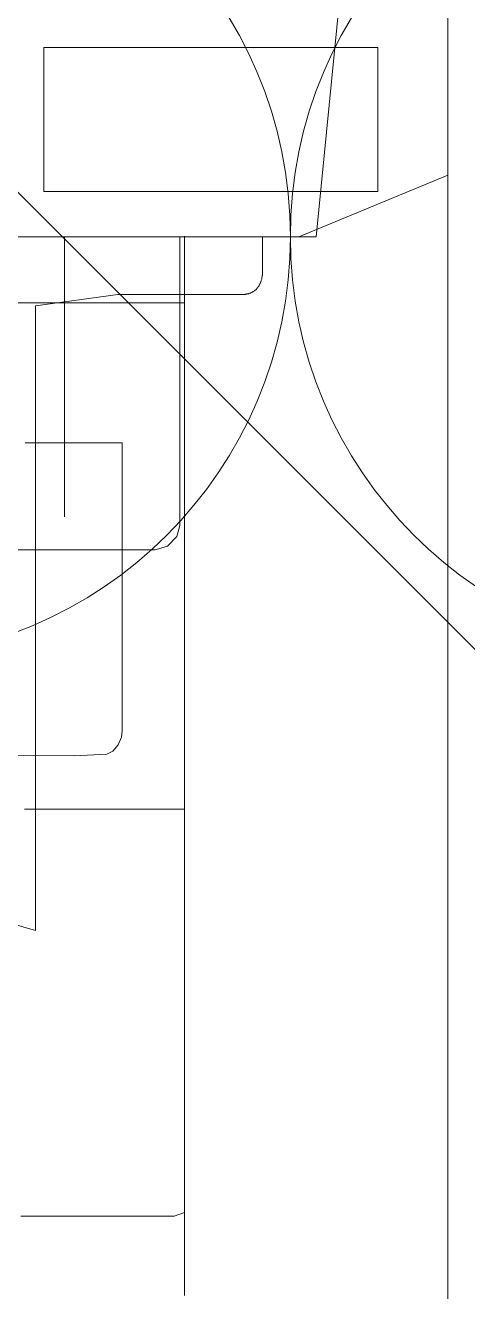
# Model space of a CAD drawing. Units: millimetres at full size, sheet at 1:100. Extents: x 3352 to 127672, y -40372 to 101181.
# Drawn here: x 68028 to 68225, y -4526 to -3964 of the extents above; entities that cross this region are included whole.
import ezdxf

# ---------------------------------------------------------------- set-up
doc = ezdxf.new("R2010")
doc.units = ezdxf.units.MM
doc.header["$LTSCALE"] = 100
doc.layers.add('0-0', color=134, linetype='Continuous', lineweight=18)

msp = doc.modelspace()

# ---------------------------------------------------------------- linework, layer by layer
at = {"layer": '0-0', "color": 140}
msp.add_line((65773.8, -1787), (69719.8, -5733), dxfattribs=at)
at = {"layer": '0-0', "color": 8}
msp.add_line((68216, -3337.9), (68216, -4637.9), dxfattribs=at)
at = {"layer": '0-0', "color": 27}
for p, q in [((68045.6, -4182.3), (68045.6, -4057.9)), ((67743.3, -4087.2), (68098.8, -4087.2))]:
    msp.add_line(p, q, dxfattribs=at)
for points in [[(67496, -3444.7), (67496, -3875.3), (67530.7, -4057.9), (67575.5, -4057.9), (67620.3, -4057.9), (67665, -4057.9), (67709.8, -4057.9), (68112.8, -4057.9), (68157.5, -4057.9), (68216, -3465.4)], [(68096.9, -4057.9), (68096.9, -4058.5), (68096.9, -4059.1), (68096.9, -4059.8), (68096.9, -4060.4), (68096.9, -4061), (68096.9, -4061.6), (68096.9, -4062.2), (68096.9, -4062.8), (68096.9, -4063.4), (68096.9, -4064), (68096.9, -4064.6), (68096.9, -4065.2), (68096.9, -4065.8), (68096.9, -4066.4), (68096.9, -4067), (68096.9, -4067.6), (68096.9, -4068.2), (68096.9, -4068.8), (68096.9, -4069.4), (68096.9, -4070), (68096.9, -4070.6), (68096.9, -4071.2), (68096.9, -4071.8), (68096.9, -4072.4), (68096.9, -4073.1), (68096.9, -4073.7), (68096.9, -4074.3), (68096.9, -4074.9), (68096.9, -4075.5), (68096.9, -4076.1), (68096.9, -4076.7), (68096.9, -4077.3), (68096.9, -4077.9), (68096.9, -4078.5), (68096.9, -4079.1), (68096.9, -4079.7), (68096.9, -4080.3), (68096.9, -4080.9), (68096.9, -4081.5)], [(68096.9, -4081.5), (68096.9, -4082.1), (68096.9, -4082.7), (68096.9, -4083.3), (68096.9, -4083.9), (68096.9, -4084.5), (68096.9, -4085.1), (68096.9, -4085.7), (68096.9, -4086.3), (68096.9, -4087), (68096.9, -4087.6), (68096.9, -4088.2), (68096.9, -4088.8), (68096.9, -4089.4), (68096.9, -4090), (68096.9, -4090.6), (68096.9, -4091.2), (68096.9, -4091.8), (68096.9, -4092.4), (68096.9, -4093), (68096.9, -4093.6), (68096.9, -4094.2), (68096.9, -4094.8), (68096.9, -4095.4), (68096.9, -4096), (68096.9, -4096.6), (68096.9, -4097.2), (68096.9, -4097.8), (68096.9, -4098.4), (68096.9, -4099), (68096.9, -4099.6), (68096.9, -4100.2), (68096.9, -4100.9), (68096.9, -4101.5), (68096.9, -4102.1), (68096.9, -4102.7), (68096.9, -4103.3), (68096.9, -4103.9), (68096.9, -4104.5), (68096.9, -4105.1)], [(68096.9, -4105.1), (68096.9, -4105.7), (68096.9, -4106.3), (68096.9, -4106.9), (68096.9, -4107.5), (68096.9, -4108.1), (68096.9, -4108.7), (68096.9, -4109.3), (68096.9, -4109.9), (68096.9, -4110.5), (68096.9, -4111.1), (68096.9, -4111.7), (68096.9, -4112.3), (68096.9, -4112.9), (68096.9, -4113.5), (68096.9, -4114.1), (68096.9, -4114.8), (68096.9, -4115.4), (68096.9, -4116), (68096.9, -4116.6), (68096.9, -4117.2), (68096.9, -4117.8), (68096.9, -4118.4), (68096.9, -4119), (68096.9, -4119.6), (68096.9, -4120.2), (68096.9, -4120.8), (68096.9, -4121.4), (68096.9, -4122), (68096.9, -4122.6), (68096.9, -4123.2), (68096.9, -4123.8), (68096.9, -4124.4), (68096.9, -4125), (68096.9, -4125.6), (68096.9, -4126.2), (68096.9, -4126.8), (68096.9, -4127.4), (68096.9, -4128.1), (68096.9, -4128.7)], [(68096.9, -4128.7), (68096.9, -4129.3), (68096.9, -4129.9), (68096.9, -4130.5), (68096.9, -4131.1), (68096.9, -4131.7), (68096.9, -4132.3), (68096.9, -4132.9), (68096.9, -4133.5), (68096.9, -4134.1), (68096.9, -4134.7), (68096.9, -4135.3), (68096.9, -4135.9), (68096.9, -4136.5), (68096.9, -4137.1), (68096.9, -4137.7), (68096.9, -4138.3), (68096.9, -4138.9), (68096.9, -4139.5), (68096.9, -4140.1), (68096.9, -4140.7), (68096.9, -4141.3), (68096.9, -4142), (68096.9, -4142.6), (68096.9, -4143.2), (68096.9, -4143.8), (68096.9, -4144.4), (68096.9, -4145), (68096.9, -4145.6), (68096.9, -4146.2), (68096.9, -4146.8), (68096.9, -4147.4), (68096.9, -4148), (68096.9, -4148.6), (68096.9, -4149.2), (68096.9, -4149.8), (68096.9, -4150.4), (68096.9, -4151), (68096.9, -4151.6), (68096.9, -4152.2)], [(68028.2, -4149.4), (68029.2, -4149.4), (68030.2, -4149.4), (68031.2, -4149.4), (68032.2, -4149.4), (68033.2, -4149.4), (68034.2, -4149.4), (68035.2, -4149.4), (68036.2, -4149.4), (68037.2, -4149.4), (68038.2, -4149.4), (68039.2, -4149.4), (68040.2, -4149.4), (68041.2, -4149.4), (68042.2, -4149.4), (68043.2, -4149.4), (68044.2, -4149.4), (68045.2, -4149.4), (68046.2, -4149.4), (68047.2, -4149.4), (68048.2, -4149.4), (68049.2, -4149.4), (68050.2, -4149.4), (68051.2, -4149.4), (68052.2, -4149.4), (68053.2, -4149.4), (68054.2, -4149.4), (68055.2, -4149.4), (68056.2, -4149.4), (68057.3, -4149.4)], [(68057.3, -4149.4), (68058.3, -4149.4), (68059.3, -4149.4), (68060.3, -4149.4), (68061.3, -4149.4), (68062.3, -4149.4), (68063.3, -4149.4), (68064.3, -4149.4), (68065.3, -4149.4), (68066.3, -4149.4), (68067.3, -4149.4), (68068.3, -4149.4), (68069.3, -4149.4), (68070.3, -4149.4), (68071.3, -4149.4)], [(68071.3, -4149.4), (68071.3, -4150.4), (68071.3, -4151.4), (68071.3, -4152.4), (68071.3, -4153.4), (68071.3, -4154.4), (68071.3, -4155.4), (68071.3, -4156.4), (68071.3, -4157.4), (68071.3, -4158.4), (68071.3, -4159.4), (68071.3, -4160.4), (68071.3, -4161.4), (68071.3, -4162.4), (68071.3, -4163.4), (68071.3, -4164.4), (68071.3, -4165.4), (68071.3, -4166.4), (68071.3, -4167.4), (68071.3, -4168.4), (68071.3, -4169.4), (68071.3, -4170.4), (68071.3, -4171.4), (68071.3, -4172.4), (68071.3, -4173.4), (68071.3, -4174.4), (68071.3, -4175.4), (68071.3, -4176.4), (68071.3, -4177.4), (68071.3, -4178.4), (68071.3, -4179.4), (68071.3, -4180.4), (68071.3, -4181.4), (68071.3, -4182.4), (68071.3, -4183.4), (68071.3, -4184.4), (68071.3, -4185.4), (68071.3, -4186.4), (68071.3, -4187.4), (68071.3, -4188.4)], [(68096.9, -4152.2), (68096.9, -4152.8), (68096.9, -4153.4), (68096.9, -4154), (68096.9, -4154.6), (68096.9, -4155.2), (68096.9, -4155.9), (68096.9, -4156.5), (68096.9, -4157.1), (68096.9, -4157.7), (68096.9, -4158.3), (68096.9, -4158.9), (68096.9, -4159.5), (68096.9, -4160.1), (68096.9, -4160.7), (68096.9, -4161.3), (68096.9, -4161.9), (68096.9, -4162.5), (68096.9, -4163.1), (68096.9, -4163.7), (68096.9, -4164.3), (68096.9, -4164.9), (68096.9, -4165.5), (68096.9, -4166.1), (68096.9, -4166.7), (68096.9, -4167.3), (68096.9, -4167.9), (68096.9, -4168.5), (68096.9, -4169.1), (68096.9, -4169.8), (68096.9, -4170.4), (68096.9, -4171), (68096.9, -4171.6), (68096.9, -4172.2), (68096.9, -4172.8), (68096.9, -4173.4), (68096.9, -4174), (68096.9, -4174.6), (68096.9, -4175.2), (68096.9, -4175.8)], [(68096.9, -4175.8), (68096.9, -4176.4), (68096.9, -4177), (68096.9, -4177.6), (68096.9, -4178.2), (68096.9, -4178.8), (68096.9, -4179.4), (68096.9, -4180), (68096.9, -4180.6), (68096.9, -4181.2), (68096.9, -4181.8), (68096.9, -4182.4), (68096.9, -4183.1), (68096.9, -4183.7), (68096.9, -4184.3), (68096.9, -4184.9), (68096.9, -4185.5), (68096.9, -4186.1), (68095.6, -4191), (68091.4, -4195.3), (68086, -4196.9), (67762.1, -4196.9)], [(68071.3, -4188.4), (68071.3, -4189.4), (68071.3, -4190.4), (68071.3, -4191.4), (68071.3, -4192.4), (68071.3, -4193.4), (68071.3, -4194.4), (68071.3, -4195.4), (68071.3, -4196.4), (68071.3, -4197.4), (68071.3, -4198.4), (68071.3, -4199.4), (68071.3, -4200.4), (68071.3, -4201.4), (68071.3, -4202.4), (68071.3, -4203.4), (68071.3, -4204.4), (68071.3, -4205.4), (68071.3, -4206.3), (68071.3, -4207.3), (68071.3, -4208.3), (68071.3, -4209.3), (68071.3, -4210.3), (68071.3, -4211.3), (68071.3, -4212.3), (68071.3, -4213.3), (68071.3, -4214.3), (68071.3, -4215.3), (68071.3, -4216.3), (68071.3, -4217.3), (68071.3, -4218.3), (68071.3, -4219.3), (68071.3, -4220.3), (68071.3, -4221.3), (68071.3, -4222.3), (68071.3, -4223.3), (68071.3, -4224.3), (68071.3, -4225.3), (68071.3, -4226.3), (68071.3, -4227.3)], [(68071.3, -4227.3), (68071.3, -4228.3), (68071.3, -4229.3), (68071.3, -4230.3), (68071.3, -4231.3), (68071.3, -4232.3), (68071.3, -4233.3), (68071.3, -4234.3), (68071.3, -4235.3), (68071.3, -4236.3), (68071.3, -4237.3), (68071.3, -4238.3), (68071.3, -4239.3), (68071.3, -4240.3), (68071.3, -4241.3), (68071.3, -4242.3), (68071.3, -4243.3), (68071.3, -4244.3), (68071.3, -4245.3), (68071.3, -4246.3), (68071.3, -4247.3), (68071.3, -4248.3), (68071.3, -4249.3), (68071.3, -4250.3), (68071.3, -4251.3), (68071.3, -4252.3), (68071.3, -4253.3), (68071.3, -4254.3), (68071.3, -4255.3), (68071.3, -4256.3), (68071.3, -4257.3), (68071.3, -4258.3), (68071.3, -4259.3), (68071.3, -4260.3), (68071.3, -4261.3), (68071.3, -4262.3), (68071.3, -4263.3), (68071.3, -4264.3), (68071.3, -4265.3), (68071.3, -4266.3)], [(68071.3, -4266.3), (68071.3, -4267.3), (68071.3, -4268.3), (68071.3, -4269.3), (68071.3, -4270.3), (68071.3, -4271.3), (68071.3, -4272.3), (68071.3, -4273.3), (68071.3, -4274.3), (68071.3, -4275.3), (68071.3, -4276.3), (68071.3, -4277.3), (68070.9, -4280.2), (68069.5, -4283.6), (68067.1, -4286.3), (68064.5, -4287.7), (68050.1, -4288.4), (67785.2, -4288.2)], [(68046.5, -4312.2), (68045.2, -4312.2), (68043.9, -4312.2), (68042.5, -4312.2), (68041.2, -4312.2), (68039.8, -4312.2), (68038.5, -4312.2), (68037.2, -4312.2), (68035.8, -4312.2), (68034.5, -4312.2), (68033.1, -4312.2), (68031.8, -4312.2), (68030.5, -4312.2), (68029.1, -4312.2), (68027.8, -4312.2)], [(68098.8, -4312.2), (68097.4, -4312.2), (68096.1, -4312.2), (68094.8, -4312.2), (68093.4, -4312.2), (68092.1, -4312.2), (68090.7, -4312.2), (68089.4, -4312.2), (68088.1, -4312.2), (68086.7, -4312.2), (68085.4, -4312.2), (68084, -4312.2), (68082.7, -4312.2), (68081.4, -4312.2), (68080, -4312.2), (68078.7, -4312.2), (68077.3, -4312.2), (68076, -4312.2), (68074.7, -4312.2), (68073.3, -4312.2), (68072, -4312.2), (68070.6, -4312.2), (68069.3, -4312.2), (68068, -4312.2), (68066.6, -4312.2), (68065.3, -4312.2), (68064, -4312.2), (68062.6, -4312.2), (68061.3, -4312.2), (68059.9, -4312.2), (68058.6, -4312.2), (68057.3, -4312.2), (68055.9, -4312.2), (68054.6, -4312.2), (68053.2, -4312.2), (68051.9, -4312.2), (68050.6, -4312.2), (68049.2, -4312.2), (68047.9, -4312.2), (68046.5, -4312.2)]]:
    msp.add_lwpolyline(points, dxfattribs=at)
at = {"layer": '0-0'}
for points in [[(67496, -3529.6), (67507.5, -4057.9), (67553.3, -4057.9), (67599.2, -4057.9), (67645.1, -4057.9), (67691, -4057.9), (67736.9, -4057.9), (67782.8, -4057.9), (67828.6, -4057.9), (67874.5, -4057.9), (67920.4, -4057.9), (67966.3, -4057.9), (68012.2, -4057.9), (68058.1, -4057.9), (68103.9, -4057.9), (68149.8, -4057.9), (68216, -4030.5)], [(68098.9, -4057.7), (68098.9, -4063.9), (68098.9, -4070), (68098.9, -4076.2), (68098.9, -4082.4), (68098.9, -4088.6), (68098.9, -4094.8), (68098.9, -4101), (68098.9, -4107.2), (68098.9, -4113.4), (68098.9, -4119.6), (68098.9, -4125.8), (68098.9, -4132), (68098.9, -4138.2), (68098.9, -4144.4), (68098.9, -4150.6), (68098.9, -4156.8), (68098.9, -4163), (68098.9, -4169.2), (68098.9, -4175.4), (68098.9, -4181.5), (68098.9, -4187.7), (68098.9, -4193.9), (68098.9, -4200.1), (68098.9, -4206.3), (68098.9, -4212.5), (68098.9, -4218.7), (68098.9, -4224.9), (68098.9, -4231.1), (68098.9, -4237.3), (68098.9, -4243.5), (68098.9, -4249.7), (68098.9, -4255.9), (68098.9, -4262.1), (68098.9, -4268.3), (68098.9, -4274.5), (68098.9, -4280.7), (68098.9, -4286.9), (68098.9, -4293.1), (68098.9, -4299.2)], [(68133.6, -4057.9), (68133.6, -4058), (68133.6, -4058), (68133.6, -4058), (68133.6, -4058.1), (68133.6, -4058.1), (68133.6, -4058.1), (68133.6, -4058.1), (68133.6, -4058.2), (68133.6, -4058.2), (68133.6, -4058.2), (68133.6, -4058.3), (68133.6, -4058.3), (68133.6, -4058.3), (68133.6, -4058.3), (68133.6, -4058.4), (68133.6, -4058.4), (68133.6, -4058.4), (68133.6, -4058.5), (68133.6, -4058.5), (68133.6, -4058.5), (68133.6, -4058.5), (68133.6, -4058.6), (68133.6, -4058.6), (68133.6, -4058.6), (68133.6, -4058.6), (68133.6, -4058.7), (68133.6, -4058.7), (68133.6, -4058.7), (68133.6, -4058.8), (68133.6, -4058.8), (68133.6, -4058.8), (68133.6, -4058.8), (68133.6, -4058.9), (68133.6, -4058.9), (68133.6, -4058.9), (68133.6, -4059), (68133.6, -4059), (68133.6, -4059), (68133.6, -4059)], [(68133.6, -4059), (68133.6, -4059.1), (68133.6, -4059.1), (68133.6, -4059.1), (68133.6, -4059.2), (68133.6, -4059.2), (68133.6, -4059.2), (68133.6, -4059.2), (68133.6, -4059.3), (68133.6, -4059.3), (68133.6, -4059.3), (68133.6, -4059.4), (68133.6, -4059.4), (68133.6, -4059.4), (68133.6, -4059.4), (68133.6, -4059.5), (68133.6, -4059.5), (68133.6, -4059.5), (68133.6, -4059.6), (68133.6, -4059.6), (68133.6, -4059.6), (68133.6, -4059.6), (68133.6, -4059.7), (68133.6, -4059.7), (68133.6, -4059.7), (68133.6, -4059.8), (68133.6, -4059.8), (68133.6, -4059.8), (68133.6, -4059.8), (68133.6, -4059.9), (68133.6, -4059.9), (68133.6, -4059.9), (68133.6, -4060), (68133.6, -4060), (68133.6, -4060), (68133.6, -4060), (68133.6, -4060.1), (68133.6, -4060.1), (68133.6, -4060.1), (68133.6, -4060.2)], [(68133.6, -4060.2), (68133.6, -4060.2), (68133.6, -4060.2), (68133.6, -4060.2), (68133.6, -4060.3), (68133.6, -4060.3), (68133.6, -4060.3), (68133.6, -4060.4), (68133.6, -4060.4), (68133.6, -4060.4), (68133.6, -4060.4), (68133.6, -4060.5), (68133.6, -4060.5), (68133.6, -4060.5), (68133.6, -4060.6), (68133.6, -4060.6), (68133.6, -4060.6), (68133.6, -4060.6), (68133.6, -4060.7), (68133.6, -4060.7), (68133.6, -4060.7), (68133.6, -4060.7), (68133.6, -4060.8), (68133.6, -4060.8), (68133.6, -4060.8), (68133.6, -4060.9), (68133.6, -4060.9), (68133.6, -4060.9), (68133.6, -4060.9), (68133.6, -4061), (68133.6, -4061), (68133.6, -4061), (68133.6, -4061.1), (68133.6, -4061.1), (68133.6, -4061.1), (68133.6, -4061.1), (68133.6, -4061.2), (68133.6, -4061.2), (68133.6, -4061.2), (68133.6, -4061.3)], [(68133.6, -4061.3), (68133.6, -4061.3), (68133.6, -4061.3), (68133.6, -4061.3), (68133.6, -4061.4), (68133.6, -4061.4), (68133.6, -4061.4), (68133.6, -4061.5), (68133.6, -4061.5), (68133.6, -4061.5), (68133.6, -4061.5), (68133.6, -4061.6), (68133.6, -4061.6), (68133.6, -4061.6), (68133.6, -4061.7), (68133.6, -4061.7), (68133.6, -4061.7), (68133.6, -4061.7), (68133.6, -4061.8), (68133.6, -4061.8), (68133.6, -4061.8), (68133.6, -4061.9), (68133.6, -4061.9), (68133.6, -4061.9), (68133.6, -4061.9), (68133.6, -4062), (68133.6, -4062), (68133.6, -4062), (68133.6, -4062.1), (68133.6, -4062.1), (68133.6, -4062.1), (68133.6, -4062.1), (68133.6, -4062.2), (68133.6, -4062.2), (68133.6, -4062.2), (68133.6, -4062.3), (68133.6, -4062.3), (68133.6, -4062.3), (68133.6, -4062.3), (68133.6, -4062.4)], [(68133.6, -4062.4), (68133.6, -4062.4), (68133.6, -4062.4), (68133.6, -4062.5), (68133.6, -4062.5), (68133.6, -4062.5), (68133.6, -4062.5), (68133.6, -4062.6), (68133.6, -4062.6), (68133.6, -4062.6), (68133.6, -4062.7), (68133.6, -4062.7), (68133.6, -4062.7), (68133.6, -4062.7), (68133.6, -4062.8), (68133.6, -4062.8), (68133.6, -4062.8), (68133.6, -4062.8), (68133.6, -4062.9), (68133.6, -4062.9), (68133.6, -4062.9), (68133.6, -4063), (68133.6, -4063), (68133.6, -4063), (68133.6, -4063), (68133.6, -4063.1), (68133.6, -4063.1), (68133.6, -4063.1), (68133.6, -4063.2), (68133.6, -4063.2), (68133.6, -4063.2), (68133.6, -4063.2), (68133.6, -4063.3), (68133.6, -4063.3), (68133.6, -4063.3), (68133.6, -4063.4), (68133.6, -4063.4), (68133.6, -4063.4), (68133.6, -4063.4), (68133.6, -4063.5)], [(68133.6, -4063.5), (68133.6, -4063.5), (68133.6, -4063.5), (68133.6, -4063.6), (68133.6, -4063.6), (68133.6, -4063.6), (68133.6, -4063.6), (68133.6, -4063.7), (68133.6, -4063.7), (68133.6, -4063.7), (68133.6, -4063.8), (68133.6, -4063.8), (68133.6, -4063.8), (68133.6, -4063.8), (68133.6, -4063.9), (68133.6, -4063.9), (68133.6, -4063.9), (68133.6, -4064), (68133.6, -4064), (68133.6, -4064), (68133.6, -4064), (68133.6, -4064.1), (68133.6, -4064.1), (68133.6, -4064.1), (68133.6, -4064.2), (68133.6, -4064.2), (68133.6, -4064.2), (68133.6, -4064.2), (68133.6, -4064.3), (68133.6, -4064.3), (68133.6, -4064.3), (68133.6, -4064.4), (68133.6, -4064.4), (68133.6, -4064.4), (68133.6, -4064.4), (68133.6, -4064.5), (68133.6, -4064.5), (68133.6, -4064.5), (68133.6, -4064.6), (68133.6, -4064.6)], [(68133.6, -4064.6), (68133.6, -4064.6), (68133.6, -4064.6), (68133.6, -4064.7), (68133.6, -4064.7), (68133.6, -4064.7), (68133.6, -4064.8), (68133.6, -4064.8), (68133.6, -4064.8), (68133.6, -4064.8), (68133.6, -4064.9), (68133.6, -4064.9), (68133.6, -4064.9), (68133.6, -4064.9), (68133.6, -4065), (68133.6, -4065), (68133.6, -4065), (68133.6, -4065.1), (68133.6, -4065.1), (68133.6, -4065.1), (68133.6, -4065.1), (68133.6, -4065.2), (68133.6, -4065.2), (68133.6, -4065.2), (68133.6, -4065.3), (68133.6, -4065.3), (68133.6, -4065.3), (68133.6, -4065.3), (68133.6, -4065.4), (68133.6, -4065.4), (68133.6, -4065.4), (68133.6, -4065.5), (68133.6, -4065.5), (68133.6, -4065.5), (68133.6, -4065.5), (68133.6, -4065.6), (68133.6, -4065.6), (68133.6, -4065.6), (68133.6, -4065.7), (68133.6, -4065.7)], [(68133.6, -4065.7), (68133.6, -4065.7), (68133.6, -4065.7), (68133.6, -4065.8), (68133.6, -4065.8), (68133.6, -4065.8), (68133.6, -4065.9), (68133.6, -4065.9), (68133.6, -4065.9), (68133.6, -4065.9), (68133.6, -4066), (68133.6, -4066), (68133.6, -4066), (68133.6, -4066.1), (68133.6, -4066.1), (68133.6, -4066.1), (68133.6, -4066.1), (68133.6, -4066.2), (68133.6, -4066.2), (68133.6, -4066.2), (68133.6, -4066.3), (68133.6, -4066.3), (68133.6, -4066.3), (68133.6, -4066.3), (68133.6, -4066.4), (68133.6, -4066.4), (68133.6, -4066.4), (68133.6, -4066.5), (68133.6, -4066.5), (68133.6, -4066.5), (68133.6, -4066.5), (68133.6, -4066.6), (68133.6, -4066.6), (68133.6, -4066.6), (68133.6, -4066.7), (68133.6, -4066.7), (68133.6, -4066.7), (68133.6, -4066.7), (68133.6, -4066.8), (68133.6, -4066.8)], [(68133.6, -4066.8), (68133.6, -4066.8), (68133.6, -4066.9), (68133.6, -4066.9), (68133.6, -4066.9), (68133.6, -4066.9), (68133.6, -4067), (68133.6, -4067), (68133.6, -4067), (68133.6, -4067), (68133.6, -4067.1), (68133.6, -4067.1), (68133.6, -4067.1), (68133.6, -4067.2), (68133.6, -4067.2), (68133.6, -4067.2), (68133.6, -4067.2), (68133.6, -4067.3), (68133.6, -4067.3), (68133.6, -4067.3), (68133.6, -4067.4), (68133.6, -4067.4), (68133.6, -4067.4), (68133.6, -4067.4), (68133.6, -4067.5), (68133.6, -4067.5), (68133.6, -4067.5), (68133.6, -4067.6), (68133.6, -4067.6), (68133.6, -4067.6), (68133.6, -4067.6), (68133.6, -4067.7), (68133.6, -4067.7), (68133.6, -4067.7), (68133.6, -4067.8), (68133.6, -4067.8), (68133.6, -4067.8), (68133.6, -4067.8), (68133.6, -4067.9), (68133.6, -4067.9)], [(68133.6, -4067.9), (68133.6, -4067.9), (68133.6, -4068), (68133.6, -4068), (68133.6, -4068), (68133.6, -4068), (68133.6, -4068.1), (68133.6, -4068.1), (68133.6, -4068.1), (68133.6, -4068.2), (68133.6, -4068.2), (68133.6, -4068.2), (68133.6, -4068.2), (68133.6, -4068.3), (68133.6, -4068.3), (68133.6, -4068.3), (68133.6, -4068.4), (68133.6, -4068.4), (68133.6, -4068.4), (68133.6, -4068.4), (68133.6, -4068.5), (68133.6, -4068.5), (68133.6, -4068.5), (68133.6, -4068.6), (68133.6, -4068.6), (68133.6, -4068.6), (68133.6, -4068.6), (68133.6, -4068.7), (68133.6, -4068.7), (68133.6, -4068.7), (68133.6, -4068.8), (68133.6, -4068.8), (68133.6, -4068.8), (68133.6, -4068.8), (68133.6, -4068.9), (68133.6, -4068.9), (68133.6, -4068.9), (68133.6, -4068.9), (68133.6, -4069), (68133.6, -4069)], [(68133.6, -4069), (68133.6, -4069), (68133.6, -4069.1), (68133.6, -4069.1), (68133.6, -4069.1), (68133.6, -4069.1), (68133.6, -4069.2), (68133.6, -4069.2), (68133.6, -4069.2), (68133.6, -4069.3), (68133.6, -4069.3), (68133.6, -4069.3), (68133.6, -4069.3), (68133.6, -4069.4), (68133.6, -4069.4), (68133.6, -4069.4), (68133.6, -4069.5), (68133.6, -4069.5), (68133.6, -4069.5), (68133.6, -4069.5), (68133.6, -4069.6), (68133.6, -4069.6), (68133.6, -4069.6), (68133.6, -4069.7), (68133.6, -4069.7), (68133.6, -4069.7), (68133.6, -4069.7), (68133.6, -4069.8), (68133.6, -4069.8), (68133.6, -4069.8), (68133.6, -4069.9), (68133.6, -4069.9), (68133.6, -4069.9), (68133.6, -4069.9), (68133.6, -4070), (68133.6, -4070), (68133.6, -4070), (68133.6, -4070.1), (68133.6, -4070.1), (68133.6, -4070.1)], [(68133.6, -4070.1), (68133.6, -4070.1), (68133.6, -4070.2), (68133.6, -4070.2), (68133.6, -4070.2), (68133.6, -4070.3), (68133.6, -4070.3), (68133.6, -4070.3), (68133.6, -4070.3), (68133.6, -4070.4), (68133.6, -4070.4), (68133.6, -4070.4), (68133.6, -4070.5), (68133.6, -4070.5), (68133.6, -4070.5), (68133.6, -4070.5), (68133.6, -4070.6), (68133.6, -4070.6), (68133.6, -4070.6), (68133.6, -4070.7), (68133.6, -4070.7), (68133.6, -4070.7), (68133.6, -4070.7), (68133.6, -4070.8), (68133.6, -4070.8), (68133.6, -4070.8), (68133.6, -4070.9), (68133.6, -4070.9), (68133.6, -4070.9), (68133.6, -4070.9), (68133.6, -4071), (68133.6, -4071), (68133.6, -4071), (68133.6, -4071), (68133.6, -4071.1), (68133.6, -4071.1), (68133.6, -4071.1), (68133.6, -4071.2), (68133.6, -4071.2), (68133.6, -4071.2)], [(68133.6, -4071.2), (68133.6, -4071.2), (68133.6, -4071.3), (68133.6, -4071.3), (68133.6, -4071.3), (68133.6, -4071.4), (68133.6, -4071.4), (68133.6, -4071.4), (68133.6, -4071.4), (68133.6, -4071.5), (68133.6, -4071.5), (68133.6, -4071.5), (68133.6, -4071.6), (68133.6, -4071.6), (68133.6, -4071.6), (68133.6, -4071.6), (68133.6, -4071.7), (68133.6, -4071.7), (68133.6, -4071.7), (68133.6, -4071.8), (68133.6, -4071.8), (68133.6, -4071.8), (68133.6, -4071.8), (68133.6, -4071.9), (68133.6, -4071.9), (68133.6, -4071.9), (68133.6, -4072), (68133.6, -4072), (68133.6, -4072), (68133.6, -4072), (68133.6, -4072.1), (68133.6, -4072.1), (68133.6, -4072.1), (68133.6, -4072.2), (68133.6, -4072.2), (68133.6, -4072.2), (68133.6, -4072.2), (68133.6, -4072.3), (68133.6, -4072.3), (68133.6, -4072.3)], [(68133.6, -4074.8), (68133.6, -4074.9), (68133.5, -4075.1), (68133.5, -4075.3), (68133.5, -4075.5), (68133.4, -4075.8), (68133.4, -4076.1), (68133.3, -4076.4), (68133.3, -4076.7), (68133.2, -4077), (68133.1, -4077.3), (68133, -4077.6), (68132.9, -4077.9), (68132.8, -4078.1), (68132.7, -4078.4), (68132.6, -4078.6), (68132.5, -4078.8), (68132.4, -4079), (68132.3, -4079.2), (68132.2, -4079.4), (68132.1, -4079.6), (68132, -4079.8), (68131.9, -4080), (68131.7, -4080.2), (68131.6, -4080.4), (68131.4, -4080.5), (68131.3, -4080.7), (68131.1, -4080.9), (68131, -4081.1), (68130.8, -4081.3), (68130.6, -4081.4), (68130.4, -4081.6), (68130.2, -4081.8), (68130, -4081.9), (68129.8, -4082.1), (68129.5, -4082.2), (68129.3, -4082.4), (68129.1, -4082.5), (68128.9, -4082.6), (68128.7, -4082.7)], [(68133.6, -4072.3), (68133.6, -4072.4), (68133.6, -4072.4), (68133.6, -4072.4), (68133.6, -4072.4), (68133.6, -4072.5), (68133.6, -4072.5), (68133.6, -4072.5), (68133.6, -4072.6), (68133.6, -4072.6), (68133.6, -4072.6), (68133.6, -4072.6), (68133.6, -4072.7), (68133.6, -4072.7), (68133.6, -4072.7), (68133.6, -4072.8), (68133.6, -4072.8), (68133.6, -4072.8), (68133.6, -4072.8), (68133.6, -4072.9), (68133.6, -4072.9), (68133.6, -4072.9), (68133.6, -4073), (68133.6, -4073), (68133.6, -4073), (68133.6, -4073), (68133.6, -4073.1), (68133.6, -4073.1), (68133.6, -4073.1), (68133.6, -4073.1), (68133.6, -4073.2), (68133.6, -4073.2), (68133.6, -4073.2), (68133.6, -4073.3), (68133.6, -4073.3), (68133.6, -4073.3), (68133.6, -4073.3), (68133.6, -4073.4), (68133.6, -4073.4), (68133.6, -4073.4)], [(68133.6, -4073.4), (68133.6, -4073.5), (68133.6, -4073.5), (68133.6, -4073.5), (68133.6, -4073.5), (68133.6, -4073.6), (68133.6, -4073.6), (68133.6, -4073.6), (68133.6, -4073.7), (68133.6, -4073.7), (68133.6, -4073.7), (68133.6, -4073.7), (68133.6, -4073.8), (68133.6, -4073.8), (68133.6, -4073.8), (68133.6, -4073.9), (68133.6, -4073.9), (68133.6, -4073.9), (68133.6, -4073.9), (68133.6, -4074), (68133.6, -4074), (68133.6, -4074), (68133.6, -4074.1), (68133.6, -4074.1), (68133.6, -4074.1), (68133.6, -4074.1), (68133.6, -4074.2), (68133.6, -4074.2), (68133.6, -4074.2), (68133.6, -4074.3), (68133.6, -4074.3), (68133.6, -4074.3), (68133.6, -4074.3), (68133.6, -4074.4), (68133.6, -4074.4), (68133.6, -4074.4), (68133.6, -4074.5), (68133.6, -4074.6), (68133.6, -4074.6), (68133.6, -4074.8)], [(68128.7, -4082.7), (68128.5, -4082.8), (68128.3, -4082.9), (68128, -4083), (68127.8, -4083), (68127.6, -4083.1), (68127.4, -4083.2), (68127.1, -4083.2), (68126.9, -4083.3), (68126.7, -4083.3), (68126.5, -4083.4), (68126.3, -4083.4), (68126.1, -4083.4), (68125.9, -4083.5), (68125.7, -4083.5), (68125.5, -4083.5), (68125.2, -4083.5), (68118.2, -4083.5), (68099.6, -4083.5), (68069.4, -4083.6), (68032.8, -4088.6), (68032.8, -4134.9), (68032.8, -4181.1), (68032.8, -4227.3), (68032.8, -4273.6), (68032.8, -4319.8), (68032.8, -4366), (67814.8, -4302.9)], [(68098.9, -4131.7), (68098.9, -4137.9), (68098.9, -4144), (68098.9, -4150.2), (68098.9, -4156.4), (68098.9, -4162.6), (68098.9, -4168.8), (68098.9, -4175), (68098.9, -4181.2), (68098.9, -4187.4), (68098.9, -4193.6), (68098.9, -4199.8), (68098.9, -4206), (68098.9, -4212.2), (68098.9, -4218.4), (68098.9, -4224.6), (68098.9, -4230.8), (68098.9, -4237), (68098.9, -4243.2), (68098.9, -4249.4), (68098.9, -4255.5), (68098.9, -4261.7), (68098.9, -4267.9), (68098.9, -4274.1), (68098.9, -4280.3), (68098.9, -4286.5), (68098.9, -4292.7), (68098.9, -4298.9), (68098.9, -4305.1), (68098.9, -4311.3), (68098.9, -4317.5), (68098.9, -4323.7), (68098.9, -4329.9), (68098.9, -4336.1), (68098.9, -4342.3), (68098.9, -4348.5), (68098.9, -4354.7), (68098.9, -4360.9), (68098.9, -4367.1), (68098.9, -4373.2)], [(68098.9, -4299.2), (68098.9, -4305.4), (68098.9, -4311.6), (68098.9, -4317.8), (68098.9, -4324), (68098.9, -4330.2), (68098.9, -4336.4), (68098.9, -4342.6), (68098.9, -4348.8), (68098.9, -4355), (68098.9, -4361.2), (68098.9, -4367.4), (68098.9, -4373.6), (68098.9, -4379.8), (68098.9, -4386), (68098.9, -4392.2), (68098.9, -4398.4), (68098.9, -4404.6), (68098.9, -4410.8), (68098.9, -4416.9), (68098.9, -4423.1), (68098.9, -4429.3), (68098.9, -4435.5), (68098.9, -4441.7), (68098.9, -4447.9), (68098.9, -4454.1), (68098.9, -4460.3), (68098.9, -4466.5), (68098.9, -4472.7), (68098.9, -4478.9), (68098.9, -4485.1), (68098.9, -4491.3), (68094.3, -4492.9), (68088.1, -4492.9), (68081.9, -4492.9), (68075.7, -4492.9), (68069.5, -4492.9), (68063.3, -4492.9), (68057.1, -4492.9), (68051, -4492.9)], [(68098.9, -4373.2), (68098.9, -4379.4), (68098.9, -4385.6), (68098.9, -4391.8), (68098.9, -4398), (68098.9, -4404.2), (68098.9, -4410.4), (68098.9, -4416.6), (68098.9, -4422.8), (68098.9, -4429), (68098.9, -4435.2), (68098.9, -4441.4), (68098.9, -4447.6), (68098.9, -4453.8), (68098.9, -4460), (68098.9, -4466.2), (68098.9, -4472.4), (68098.9, -4478.6), (68098.9, -4484.8), (68098.9, -4490.9), (68098.9, -4497.1), (68098.9, -4503.3), (68098.9, -4509.5), (68098.9, -4515.7), (68098.9, -4521.9), (68098.9, -4528.1)], [(68051, -4492.9), (68044.8, -4492.9), (68038.6, -4492.9), (68032.4, -4492.9), (68026.2, -4492.9)]]:
    msp.add_lwpolyline(points, dxfattribs=at)
at = {"layer": '0-0', "color": 27}
msp.add_lwpolyline([(68184.9, -4037.8), (68184.9, -3973.8), (68036.5, -3973.8), (68036.5, -4037.8)], close=True, dxfattribs=at)
at = {"layer": '0-0', "color": 230}
for centre in [(67958.5, -4057.9), (68333.5, -4057.9)]:
    msp.add_circle(centre, 187.5, dxfattribs=at)

doc.saveas('drawing.dxf')
